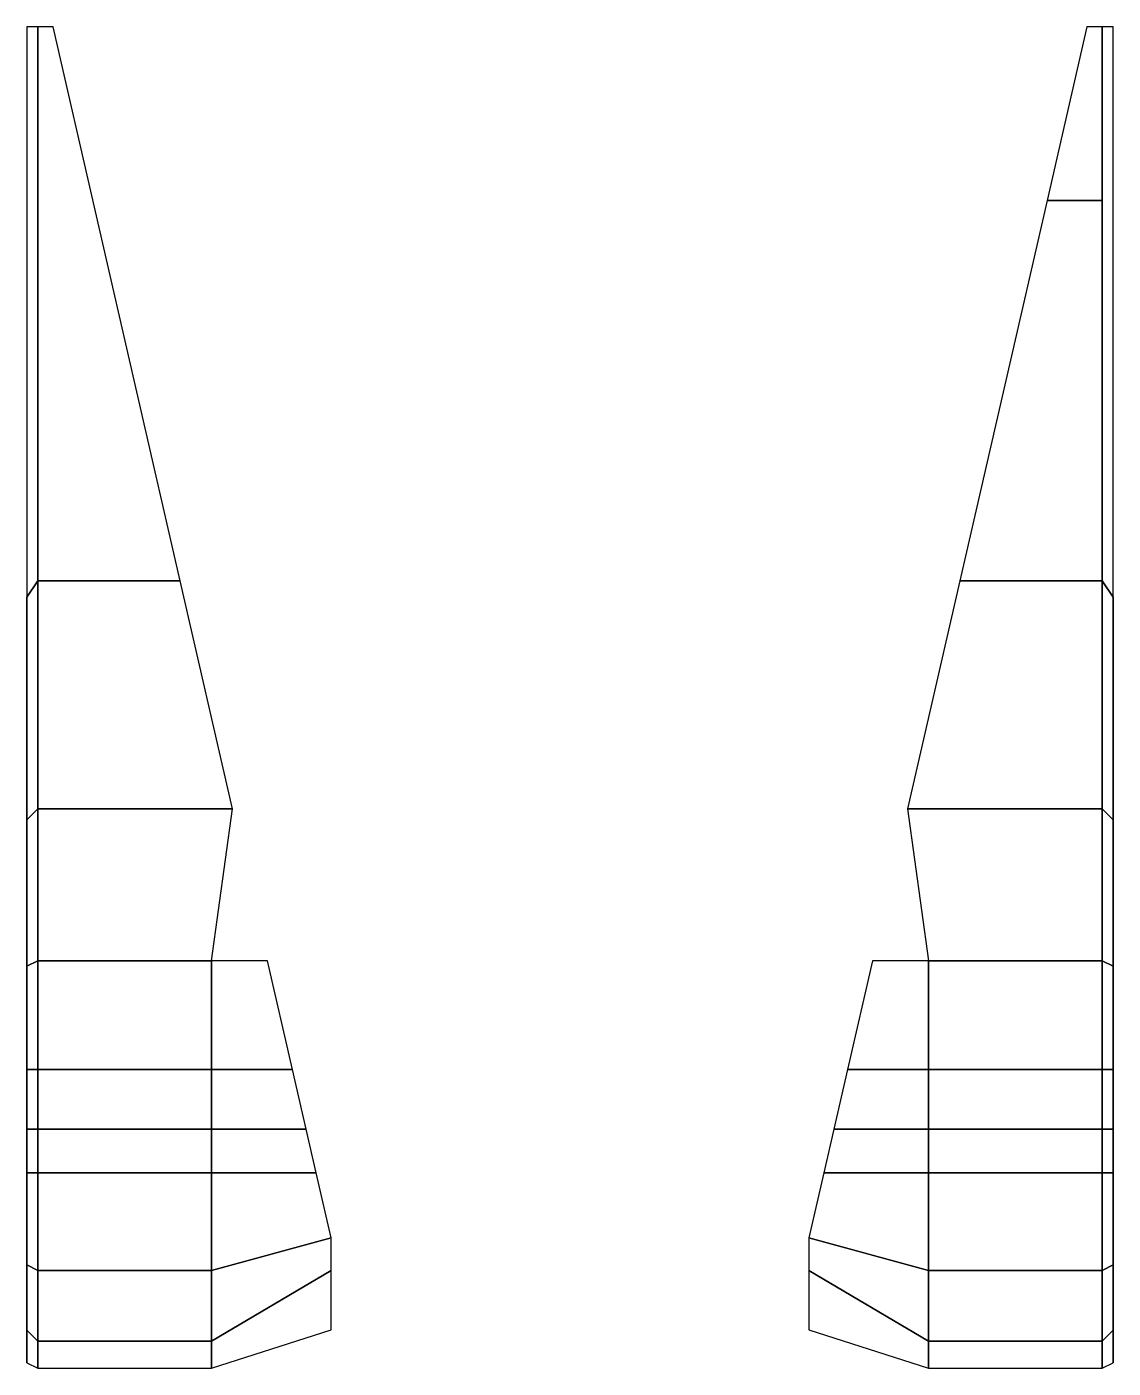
# Model space of a CAD drawing. Extents: x -1 to 1, y -2.15 to 0.32.
import ezdxf

# ---------------------------------------------------------------- set-up
doc = ezdxf.new("R2010")
doc.units = 0
doc.layers.add('FENDERS', color=6, linetype='CONTINUOUS')

msp = doc.modelspace()

# ---------------------------------------------------------------- linework, layer by layer
at = {"layer": 'FENDERS'}
for points in [[(-1, 0.32, 0.5), (-1, -0.73, 0.5), (-0.98, -0.7, 0.51), (-0.98, 0.32, 0.51)], [(-0.98, 0.32, 0.51), (-0.98, -0.7, 0.51), (-0.7177, -0.7, 0.51), (-0.9518, 0.32, 0.51)], [(0.9518, 0.32, 0.51), (0.8784, 0, 0.51), (0.98, 0, 0.51), (0.98, 0.32, 0.51)], [(0.98, 0.32, 0.51), (0.98, -0.7, 0.51), (1, -0.73, 0.5), (1, 0.32, 0.5)], [(0.8784, 0, 0.77), (0.7177, -0.7, 0.77), (0.98, -0.7, 0.77), (0.98, 0, 0.77)], [(0.8784, 0, 0.77), (0.98, 0, 0.77), (0.98, 0, 0.51), (0.8784, 0, 0.51)], [(0.98, 0, 0.77), (0.98, -0.7, 0.77), (0.98, -0.7, 0.51), (0.98, 0, 0.51)], [(-1, -0.73, 0.5), (-1, -1.14, 0.89), (-0.98, -1.12, 0.89), (-0.98, -0.7, 0.51)], [(-0.98, -0.7, 0.51), (-0.98, -1.12, 0.89), (-0.6213, -1.12, 0.89), (-0.7177, -0.7, 0.51)], [(0.7177, -0.7, 0.51), (0.6213, -1.12, 0.89), (0.98, -1.12, 0.89), (0.98, -0.7, 0.51)], [(0.98, -0.7, 0.77), (0.7177, -0.7, 0.77), (0.7177, -0.7, 0.51), (0.98, -0.7, 0.51)], [(0.98, -0.7, 0.51), (0.98, -1.12, 0.89), (1, -1.14, 0.89), (1, -0.73, 0.5)], [(-1, -1.21, 0.79), (-1, -1.28, 0.89), (-1, -1.14, 0.89), (-1, -0.73, 0.5)], [(-1, -1.17, 0.67), (-1, -1.21, 0.79), (-1, -0.73, 0.5), (-1, -1.06, 0.51)], [(-1, -1.07, 0.4), (-1, -1.06, 0.51), (-1, -0.73, 0.5), (-1, -0.74, 0.4)], [(1, -0.73, 0.5), (1, -1.14, 0.89), (1, -1.28, 0.89), (1, -1.21, 0.79)], [(1, -1.06, 0.51), (1, -0.73, 0.5), (1, -1.21, 0.79), (1, -1.17, 0.67)], [(1, -0.74, 0.4), (1, -0.73, 0.5), (1, -1.06, 0.51), (1, -1.07, 0.4)], [(-1, -1.15, 0.59), (-1, -1.17, 0.67), (-1, -1.06, 0.51), (-1, -1.13, 0.55)], [(-1, -1.09, 0.42), (-1, -1.13, 0.55), (-1, -1.06, 0.51), (-1, -1.07, 0.4)], [(1, -1.13, 0.55), (1, -1.06, 0.51), (1, -1.17, 0.67), (1, -1.15, 0.59)], [(1, -1.07, 0.4), (1, -1.06, 0.51), (1, -1.13, 0.55), (1, -1.09, 0.42)], [(-1, -1.14, 0.89), (-1, -1.41, 1.11), (-0.98, -1.4, 1.13), (-0.98, -1.12, 0.89)], [(-0.98, -1.12, 0.89), (-0.98, -1.4, 1.13), (-0.66, -1.4, 1.13), (-0.6213, -1.12, 0.89)], [(0.6213, -1.12, 0.89), (0.66, -1.4, 1.13), (0.98, -1.4, 1.13), (0.98, -1.12, 0.89)], [(0.98, -1.12, 0.89), (0.98, -1.4, 1.13), (1, -1.41, 1.11), (1, -1.14, 0.89)], [(-1, -1.33, 0.94), (-1, -1.46, 1.03), (-1, -1.41, 1.11), (-1, -1.14, 0.89)], [(-1, -1.28, 0.89), (-1, -1.33, 0.94), (-1, -1.14, 0.89)], [(1, -1.14, 0.89), (1, -1.41, 1.11), (1, -1.46, 1.03), (1, -1.33, 0.94)], [(1, -1.14, 0.89), (1, -1.14, 0.89), (1, -1.33, 0.94), (1, -1.28, 0.89)], [(-1, -1.41, 1.11), (-1, -1.6, 1.19), (-0.98, -1.6, 1.21), (-0.98, -1.4, 1.13)], [(-0.98, -1.4, 1.13), (-0.98, -1.6, 1.21), (-0.66, -1.6, 1.21), (-0.66, -1.4, 1.13)], [(-0.66, -1.4, 1.13), (-0.66, -1.6, 1.21), (-0.5111, -1.6, 1.14), (-0.557, -1.4, 1.07)], [(0.557, -1.4, 1.07), (0.5111, -1.6, 1.14), (0.66, -1.6, 1.21), (0.66, -1.4, 1.13)], [(0.66, -1.4, 1.13), (0.66, -1.6, 1.21), (0.98, -1.6, 1.21), (0.98, -1.4, 1.13)], [(0.98, -1.4, 1.13), (0.98, -1.6, 1.21), (1, -1.6, 1.19), (1, -1.41, 1.11)], [(-1, -1.46, 1.03), (-1, -1.6, 1.09), (-1, -1.6, 1.19), (-1, -1.41, 1.11)], [(1, -1.41, 1.11), (1, -1.6, 1.19), (1, -1.6, 1.09), (1, -1.46, 1.03)], [(-1, -1.6, 1.09), (-1, -1.71, 1.11), (-1, -1.71, 1.2), (-1, -1.6, 1.19)], [(-1, -1.6, 1.19), (-1, -1.71, 1.2), (-0.98, -1.71, 1.22), (-0.98, -1.6, 1.21)], [(-0.98, -1.6, 1.21), (-0.98, -1.71, 1.22), (-0.66, -1.71, 1.22), (-0.66, -1.6, 1.21)], [(-0.66, -1.6, 1.21), (-0.66, -1.71, 1.22), (-0.4859, -1.71, 1.15), (-0.5111, -1.6, 1.14)], [(0.5111, -1.6, 1.14), (0.4859, -1.71, 1.15), (0.66, -1.71, 1.22), (0.66, -1.6, 1.21)], [(0.66, -1.6, 1.21), (0.66, -1.71, 1.22), (0.98, -1.71, 1.22), (0.98, -1.6, 1.21)], [(0.98, -1.6, 1.21), (0.98, -1.71, 1.22), (1, -1.71, 1.2), (1, -1.6, 1.19)], [(1, -1.6, 1.19), (1, -1.71, 1.2), (1, -1.71, 1.11), (1, -1.6, 1.09)], [(-1, -1.71, 1.2), (-1, -1.79, 1.2), (-0.98, -1.79, 1.22), (-0.98, -1.71, 1.22)], [(-1, -1.71, 1.11), (-1, -1.79, 1.11), (-1, -1.79, 1.2), (-1, -1.71, 1.2)], [(-0.98, -1.71, 1.22), (-0.98, -1.79, 1.22), (-0.66, -1.79, 1.22), (-0.66, -1.71, 1.22)], [(-0.66, -1.71, 1.22), (-0.66, -1.79, 1.22), (-0.4675, -1.79, 1.15), (-0.4859, -1.71, 1.15)], [(0.4859, -1.71, 1.15), (0.4675, -1.79, 1.15), (0.66, -1.79, 1.22), (0.66, -1.71, 1.22)], [(0.66, -1.71, 1.22), (0.66, -1.79, 1.22), (0.98, -1.79, 1.22), (0.98, -1.71, 1.22)], [(0.98, -1.71, 1.22), (0.98, -1.79, 1.22), (1, -1.79, 1.2), (1, -1.71, 1.2)], [(1, -1.71, 1.2), (1, -1.79, 1.2), (1, -1.79, 1.11), (1, -1.71, 1.11)], [(-1, -1.79, 1.11), (-1, -1.91, 1.09), (-1, -1.96, 1.15), (-1, -1.79, 1.2)], [(-1, -1.79, 1.2), (-1, -1.96, 1.15), (-0.98, -1.97, 1.17), (-0.98, -1.79, 1.22)], [(-0.98, -1.79, 1.22), (-0.98, -1.97, 1.17), (-0.66, -1.97, 1.17), (-0.66, -1.79, 1.22)], [(-0.66, -1.79, 1.22), (-0.66, -1.97, 1.17), (-0.44, -1.91, 1.1167), (-0.4675, -1.79, 1.15)], [(0.4675, -1.79, 1.15), (0.44, -1.91, 1.1167), (0.66, -1.97, 1.17), (0.66, -1.79, 1.22)], [(0.66, -1.79, 1.22), (0.66, -1.97, 1.17), (0.98, -1.97, 1.17), (0.98, -1.79, 1.22)], [(0.98, -1.79, 1.22), (0.98, -1.97, 1.17), (1, -1.96, 1.15), (1, -1.79, 1.2)], [(1, -1.79, 1.2), (1, -1.96, 1.15), (1, -1.91, 1.09), (1, -1.79, 1.11)], [(-1, -1.91, 1.09), (-1, -2.05, 1.04), (-1, -2.08, 1.08), (-1, -1.96, 1.15)], [(-0.66, -1.97, 1.17), (-0.66, -2.1, 1.1), (-0.44, -1.97, 1.1), (-0.44, -1.91, 1.1167)], [(0.44, -1.91, 1.1167), (0.44, -1.97, 1.1), (0.66, -2.1, 1.1), (0.66, -1.97, 1.17)], [(1, -1.96, 1.15), (1, -2.08, 1.08), (1, -2.05, 1.04), (1, -1.91, 1.09)], [(-1, -1.96, 1.15), (-1, -2.08, 1.08), (-0.98, -2.1, 1.1), (-0.98, -1.97, 1.17)], [(-0.98, -1.97, 1.17), (-0.98, -2.1, 1.1), (-0.66, -2.1, 1.1), (-0.66, -1.97, 1.17)], [(-0.66, -2.1, 1.1), (-0.66, -2.15, 1.06), (-0.44, -2.0797, 1.0409), (-0.44, -1.97, 1.1)], [(0.44, -1.97, 1.1), (0.44, -2.0797, 1.0409), (0.66, -2.15, 1.06), (0.66, -2.1, 1.1)], [(0.66, -1.97, 1.17), (0.66, -2.1, 1.1), (0.98, -2.1, 1.1), (0.98, -1.97, 1.17)], [(0.98, -1.97, 1.17), (0.98, -2.1, 1.1), (1, -2.08, 1.08), (1, -1.96, 1.15)], [(-1, -2.05, 1.04), (-1, -2.1, 1.03), (-1, -2.14, 1.04), (-1, -2.08, 1.08)], [(1, -2.08, 1.08), (1, -2.14, 1.04), (1, -2.1, 1.03), (1, -2.05, 1.04)], [(-1, -2.08, 1.08), (-1, -2.14, 1.04), (-0.98, -2.15, 1.06), (-0.98, -2.1, 1.1)], [(0.98, -2.1, 1.1), (0.98, -2.15, 1.06), (1, -2.14, 1.04), (1, -2.08, 1.08)], [(-0.98, -2.1, 1.1), (-0.98, -2.15, 1.06), (-0.66, -2.15, 1.06), (-0.66, -2.1, 1.1)], [(0.66, -2.1, 1.1), (0.66, -2.15, 1.06), (0.98, -2.15, 1.06), (0.98, -2.1, 1.1)]]:
    msp.add_3dface(points, dxfattribs=at)

doc.saveas('drawing.dxf')
